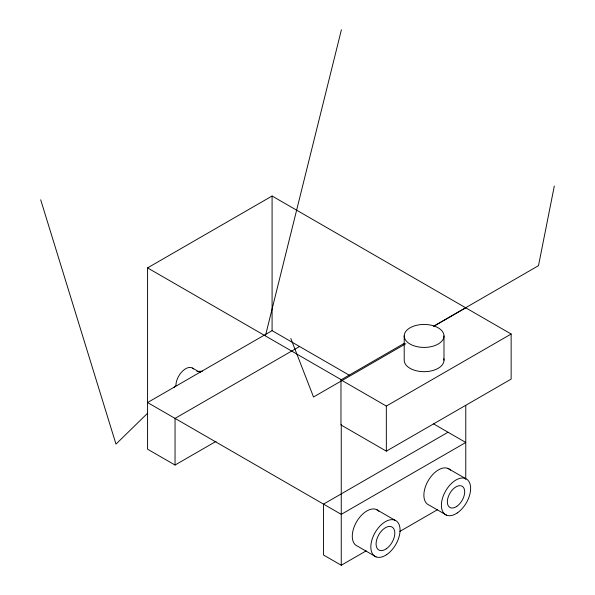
<?xml version="1.0" encoding="UTF-8"?>
<svg xmlns="http://www.w3.org/2000/svg" width="595" height="595" viewBox="0 0 595 595"><rect width="100%" height="100%" fill="white"/><g stroke="black" fill="none" stroke-linecap="round" stroke-linejoin="round"><path stroke-width="0.89" d="M554.309 186.027L538.497 265.675L434.045 325.986M265.496 335.565L341.411 29.75M147.597 413.22L115.98 444.123L40.691 199.801M173.941 387.464L175.919 385.538A13.715 7.914 -60 0 1 182.702 370.945A13.715 7.914 -60 0 1 193.561 368.93M216.007 441.393L175.042 465.045L147.575 449.188L147.575 267.891L272.086 196.008L511.142 334.026L511.142 379.104L386.341 451.151L340.972 424.956L340.972 379.878L404.169 343.389M349.235 375.192L272.086 330.649L147.575 402.54L341.255 514.363L465.766 442.472L433.621 423.915M299.553 346.513L175.042 418.397L175.042 465.045M433.636 326.38L465.766 307.831M405.842 343.702L313.528 396.999L290.806 338.473M340.972 379.878L386.341 406.073L511.142 334.026M448.035 432.238L323.524 504.121L323.524 555.009L341.255 565.25L366.163 550.873M399.899 531.394L437.652 509.595M196.893 371.429L202.456 371.198M147.575 267.891L341.255 379.714M447.894 468.384L465.416 478.499M192.475 368.06L200.351 372.611M446.614 515.203L429.099 505.088A20.676 11.937 -60 0 1 428.623 479.987A20.676 11.937 -60 0 1 450.474 470.147M376.293 509.454L394.849 520.164M376.047 556.875L357.498 546.158A20.676 11.937 -60 0 1 357.022 521.056A20.676 11.937 -60 0 1 378.874 511.217M465.766 405.329L465.766 479.488M443.989 335.93A19.888 11.483 0 0 1 414.15 345.874A19.888 11.483 0 0 1 414.15 325.986A19.888 11.483 0 0 1 443.989 335.93L443.989 360.198M404.206 335.93L404.206 360.198A19.888 11.483 0 0 0 425.395 371.659A19.888 11.483 0 0 0 443.818 358.703M386.341 406.073L386.341 451.151M341.255 424.287L341.255 565.25M272.086 196.008L272.086 330.649M386.72 554.6A20.676 11.937 -60 0 0 397.43 521.927A20.676 11.937 -60 0 0 372.202 539.025A20.676 11.937 -60 0 0 386.72 554.6M386.259 548.828A13.246 7.646 -60 0 0 393.124 527.891A13.246 7.646 -60 0 0 376.962 538.847A13.246 7.646 -60 0 0 386.259 548.828M457.287 512.935A20.676 11.937 -60 0 0 467.997 480.262A20.676 11.937 -60 0 0 442.769 497.361A20.676 11.937 -60 0 0 457.287 512.935M456.767 506.39A12.264 7.08 -60 0 0 463.118 487.007A12.264 7.08 -60 0 0 448.161 497.152A12.264 7.08 -60 0 0 456.767 506.39"/></g></svg>
